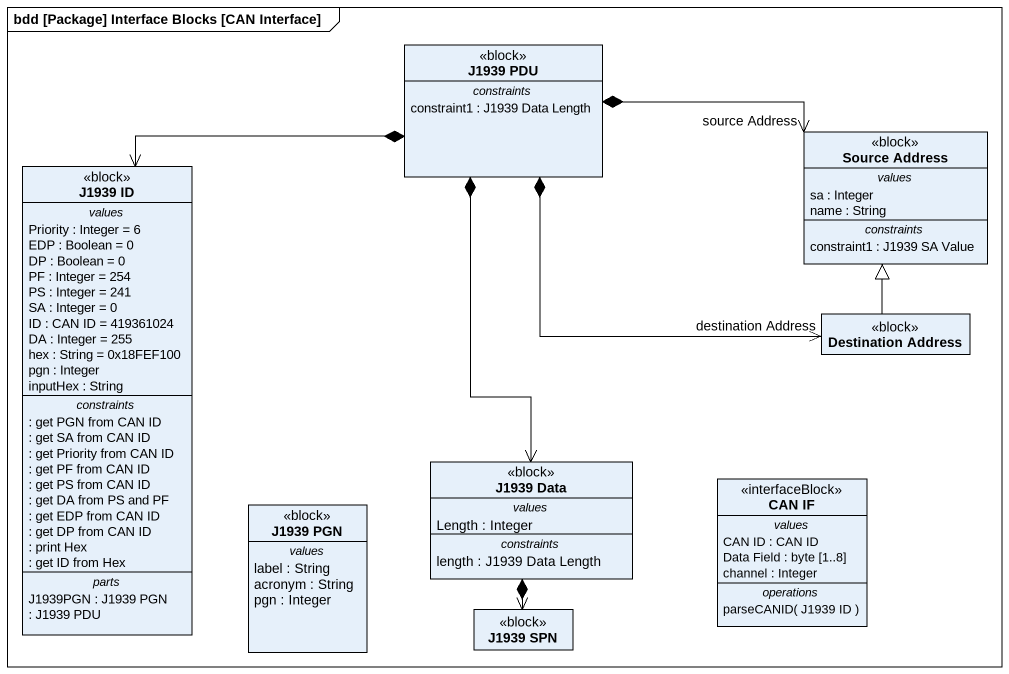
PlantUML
@startuml
mainframe bdd [Package] Interface Blocks [CAN Interface]
hide circle
hide empty members
class "J1939 PDU" as J1939_PDU <<block>> {
  -- constraints --
  constraint1 : J1939 Data Length
}
class "J1939 ID" as J1939_ID <<block>> {
  -- values --
  Priority : Integer = 6
  EDP : Boolean = 0
  DP : Boolean = 0
  PF : Integer = 254
  PS : Integer = 241
  SA : Integer = 0
  ID : CAN ID = 419361024
  DA : Integer = 255
  hex : String = 0x18FEF100
  pgn : Integer
  inputHex : String
  -- constraints --
  : get PGN from CAN ID
  : get SA from CAN ID
  : get Priority from CAN ID
  : get PF from CAN ID
  : get PS from CAN ID
  : get DA from PS and PF
  : get EDP from CAN ID
  : get DP from CAN ID
  : print Hex
  : get ID from Hex
  -- parts --
  J1939PGN : J1939 PGN
  : J1939 PDU
}
class "Source Address" as Source_Address <<block>> {
  -- values --
  sa : Integer
  name : String
  -- constraints --
  constraint1 : J1939 SA Value
}
class "Destination Address" as Destination_Address <<block>>
class "J1939 PGN" as J1939_PGN <<block>> {
  -- values --
  label : String
  acronym : String
  pgn : Integer
}
class "J1939 Data" as J1939_Data <<block>> {
  -- values --
  Length : Integer
  -- constraints --
  length : J1939 Data Length
}
class "CAN IF" as CAN_IF <<interfaceBlock>> {
  -- values --
  CAN ID : CAN ID
  Data Field : byte [1..8]
  channel : Integer
  -- operations --
  parseCANID( J1939 ID )
}
class "J1939 SPN" as J1939_SPN <<block>>
J1939_PDU *--> J1939_ID
J1939_PDU *-right-> "source Address" Source_Address
J1939_PDU *-right-> "destination Address" Destination_Address
J1939_PDU *--> J1939_Data
Destination_Address -up-|> Source_Address
J1939_Data *--> J1939_SPN
@enduml
